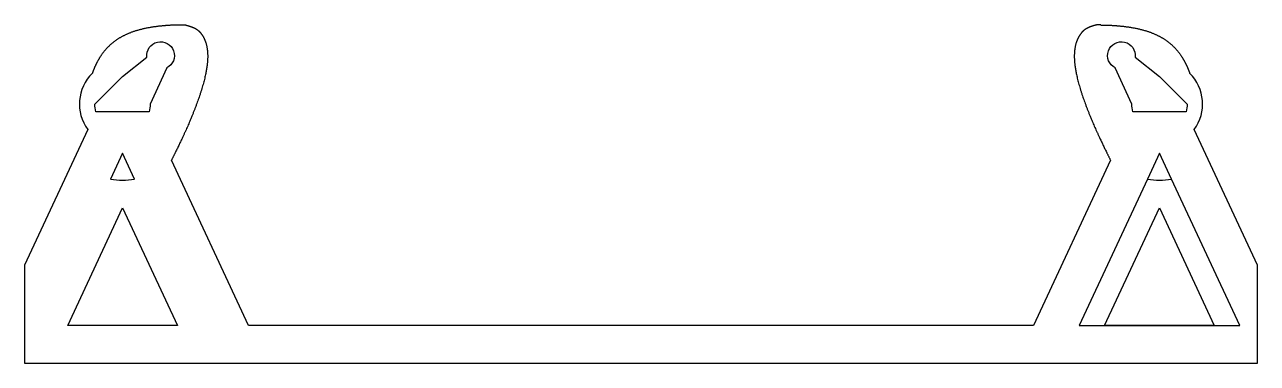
# Model space of a CAD drawing. Header units: millimetres. Extents: x -89 to 89, y -119 to -71.
import ezdxf

# ---------------------------------------------------------------- set-up
doc = ezdxf.new("R2010")
doc.units = ezdxf.units.MM
doc.layers.get('0').update_dxf_attribs({"linetype": 'CONTINUOUS'})

msp = doc.modelspace()

# ---------------------------------------------------------------- linework, layer by layer
for p, q in [((-80.03, -85.69), (-89.16, -105.27)), ((89.16, -105.27), (80.03, -85.69)), ((-56.77, -114), (-67.92, -90.09)), ((67.92, -90.09), (56.77, -114)), ((-89.16, -105.27), (-89.16, -119.46)), ((89.16, -119.46), (89.16, -105.27)), ((56.77, -114), (-56.77, -114)), ((-89.16, -119.46), (89.16, -119.46))]:
    msp.add_line(p, q)
for points in [[(-75, -78), (-71.49, -75.22, -1.922134), (-68.61, -76.79), (-71, -82, -0.071723), (-71.16, -83.13), (-78.84, -83.13, -0.071723), (-79, -82)], [(71.49, -75.22), (75, -78), (79, -82, -0.071723), (78.84, -83.13), (71.16, -83.13, -0.071723), (71, -82), (68.61, -76.79, -1.922134)], [(-76.75, -92.86, 0.080224), (-73.25, -92.86), (-75, -89.1)], [(73.25, -92.86, 0.080224), (76.75, -92.86), (75, -89.1)]]:
    msp.add_lwpolyline(points, format="xyb", close=True)
for points in [[(75, -89.1), (73.25, -92.86), (63.39, -114), (67.07, -114), (82.93, -114), (86.61, -114), (76.75, -92.86)], [(-75, -97), (-67.07, -114), (-82.93, -114)], [(67.07, -114), (75, -97), (82.93, -114)]]:
    msp.add_lwpolyline(points, close=True)
for centre, start, end in [((-75, -82), 134.4416, 216.2789), ((75, -82), -36.2789, 45.5584)]:
    msp.add_arc(centre, 6.24, start, end)
for points in [[(-66.54, -70.58), (-66.95, -70.58), (-67.75, -70.6), (-68.91, -70.66), (-70.39, -70.81), (-72.1, -71.12), (-73.65, -71.57), (-75.04, -72.17), (-76.25, -72.94), (-77.28, -73.86), (-78.14, -74.94), (-78.71, -75.92), (-79.06, -76.71), (-79.27, -77.26), (-79.37, -77.54)], [(-65.86, -70.58), (-65.75, -70.61), (-65.55, -70.66), (-65.25, -70.75), (-64.9, -70.87), (-64.53, -71.04), (-64.21, -71.23), (-63.93, -71.46), (-63.67, -71.75), (-63.41, -72.11), (-63.15, -72.58), (-62.92, -73.18), (-62.74, -73.91), (-62.66, -74.79), (-62.68, -75.84), (-62.84, -77.06), (-63.13, -78.44), (-63.57, -79.99), (-64.15, -81.7), (-64.87, -83.56), (-65.73, -85.58), (-66.54, -87.31), (-67.2, -88.68), (-67.67, -89.61), (-67.92, -90.09)], [(65.86, -70.58), (65.75, -70.61), (65.55, -70.66), (65.25, -70.75), (64.9, -70.87), (64.53, -71.04), (64.21, -71.23), (63.93, -71.46), (63.67, -71.75), (63.41, -72.11), (63.15, -72.58), (62.92, -73.18), (62.74, -73.91), (62.66, -74.79), (62.68, -75.84), (62.84, -77.06), (63.13, -78.44), (63.57, -79.99), (64.15, -81.7), (64.87, -83.56), (65.73, -85.58), (66.54, -87.31), (67.2, -88.68), (67.67, -89.61), (67.92, -90.09)], [(66.54, -70.58), (66.95, -70.58), (67.75, -70.6), (68.91, -70.66), (70.39, -70.81), (72.1, -71.12), (73.65, -71.57), (75.04, -72.17), (76.25, -72.94), (77.28, -73.86), (78.14, -74.94), (78.71, -75.92), (79.06, -76.71), (79.27, -77.26), (79.37, -77.54)]]:
    msp.add_open_spline(points, degree=5)
for points in [[(-66.54, -70.58), (-66.1, -70.48), (-65.86, -70.58)], [(66.54, -70.58), (66.1, -70.48), (65.86, -70.58)]]:
    msp.add_rational_spline(points, [2.60649640953, 2.70688740431, 2.70688740431], degree=2)

doc.saveas('drawing.dxf')
